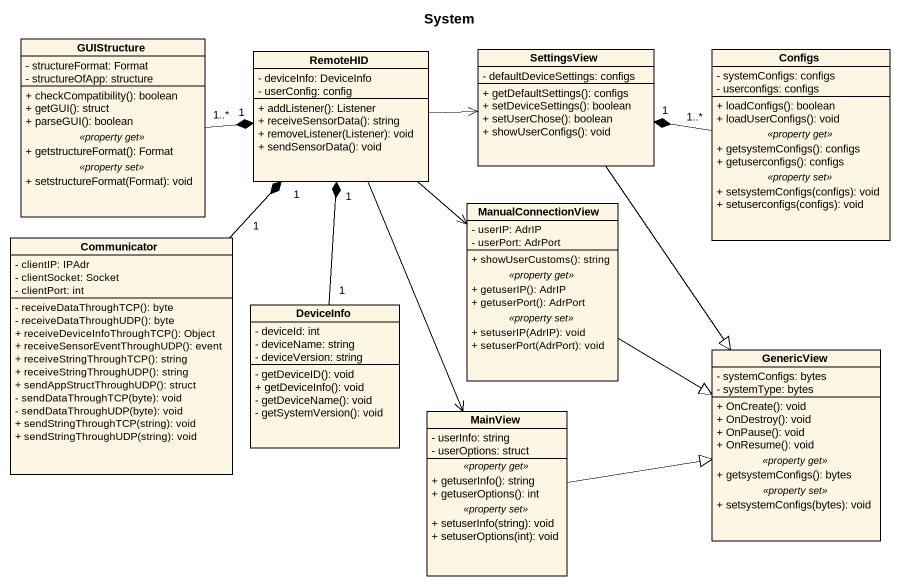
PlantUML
@startuml
title System
hide circle
hide empty members
skinparam classAttributeIconSize 0
class GUIStructure {
  - structureFormat: Format
  - structureOfApp: structure
  --
  + checkCompatibility(): boolean
  + getGUI(): struct
  + parseGUI(): boolean
  .. <<property get>> ..
  + getstructureFormat(): Format
  .. <<property set>> ..
  + setstructureFormat(Format): void
}
class RemoteHID {
  - deviceInfo: DeviceInfo
  - userConfig: config
  + addListener(): Listener
  + receiveSensorData(): string
  + removeListener(Listener): void
  + sendSensorData(): void
}
class SettingsView {
  - defaultDeviceSettings: configs
  + getDefaultSettings(): configs
  + setDeviceSettings(): boolean
  + setUserChose(): boolean
  + showUserConfigs(): void
}
class Configs {
  - systemConfigs: configs
  - userconfigs: configs
  --
  + loadConfigs(): boolean
  + loadUserConfigs(): void
  .. <<property get>> ..
  + getsystemConfigs(): configs
  + getuserconfigs(): configs
  .. <<property set>> ..
  + setsystemConfigs(configs): void
  + setuserconfigs(configs): void
}
class ManualConnectionView {
  - userIP: AdrIP
  - userPort: AdrPort
  --
  + showUserCustoms(): string
  .. <<property get>> ..
  + getuserIP(): AdrIP
  + getuserPort(): AdrPort
  .. <<property set>> ..
  + setuserIP(AdrIP): void
  + setuserPort(AdrPort): void
}
class Communicator {
  - clientIP: IPAdr
  - clientSocket: Socket
  - clientPort: int
  - receiveDataThroughTCP(): byte
  - receiveDataThroughUDP(): byte
  + receiveDeviceInfoThroughTCP(): Object
  + receiveSensorEventThroughUDP(): event
  + receiveStringThroughTCP(): string
  + receiveStringThroughUDP(): string
  + sendAppStructThroughUDP(): struct
  - sendDataThroughTCP(byte): void
  - sendDataThroughUDP(byte): void
  + sendStringThroughTCP(string): void
  + sendStringThroughUDP(string): void
}
class DeviceInfo {
  - deviceId: int
  - deviceName: string
  - deviceVersion: string
  - getDeviceID(): void
  + getDeviceInfo(): void
  - getDeviceName(): void
  - getSystemVersion(): void
}
class GenericView {
  - systemConfigs: bytes
  - systemType: bytes
  --
  + OnCreate(): void
  + OnDestroy(): void
  + OnPause(): void
  + OnResume(): void
  .. <<property get>> ..
  + getsystemConfigs(): bytes
  .. <<property set>> ..
  + setsystemConfigs(bytes): void
}
class MainView {
  - userInfo: string
  - userOptions: struct
  .. <<property get>> ..
  + getuserInfo(): string
  + getuserOptions(): int
  .. <<property set>> ..
  + setuserInfo(string): void
  + setuserOptions(int): void
}
GUIStructure "1..*" -right-* "1" RemoteHID
RemoteHID -right-> SettingsView
RemoteHID --> ManualConnectionView
RemoteHID --> MainView
SettingsView --|> GenericView
Configs "1..*" -left-* "1" SettingsView
ManualConnectionView --|> GenericView
Communicator "1" -up-* "1" RemoteHID
DeviceInfo "1" -up-* "1" RemoteHID
MainView -right-|> GenericView
@enduml
